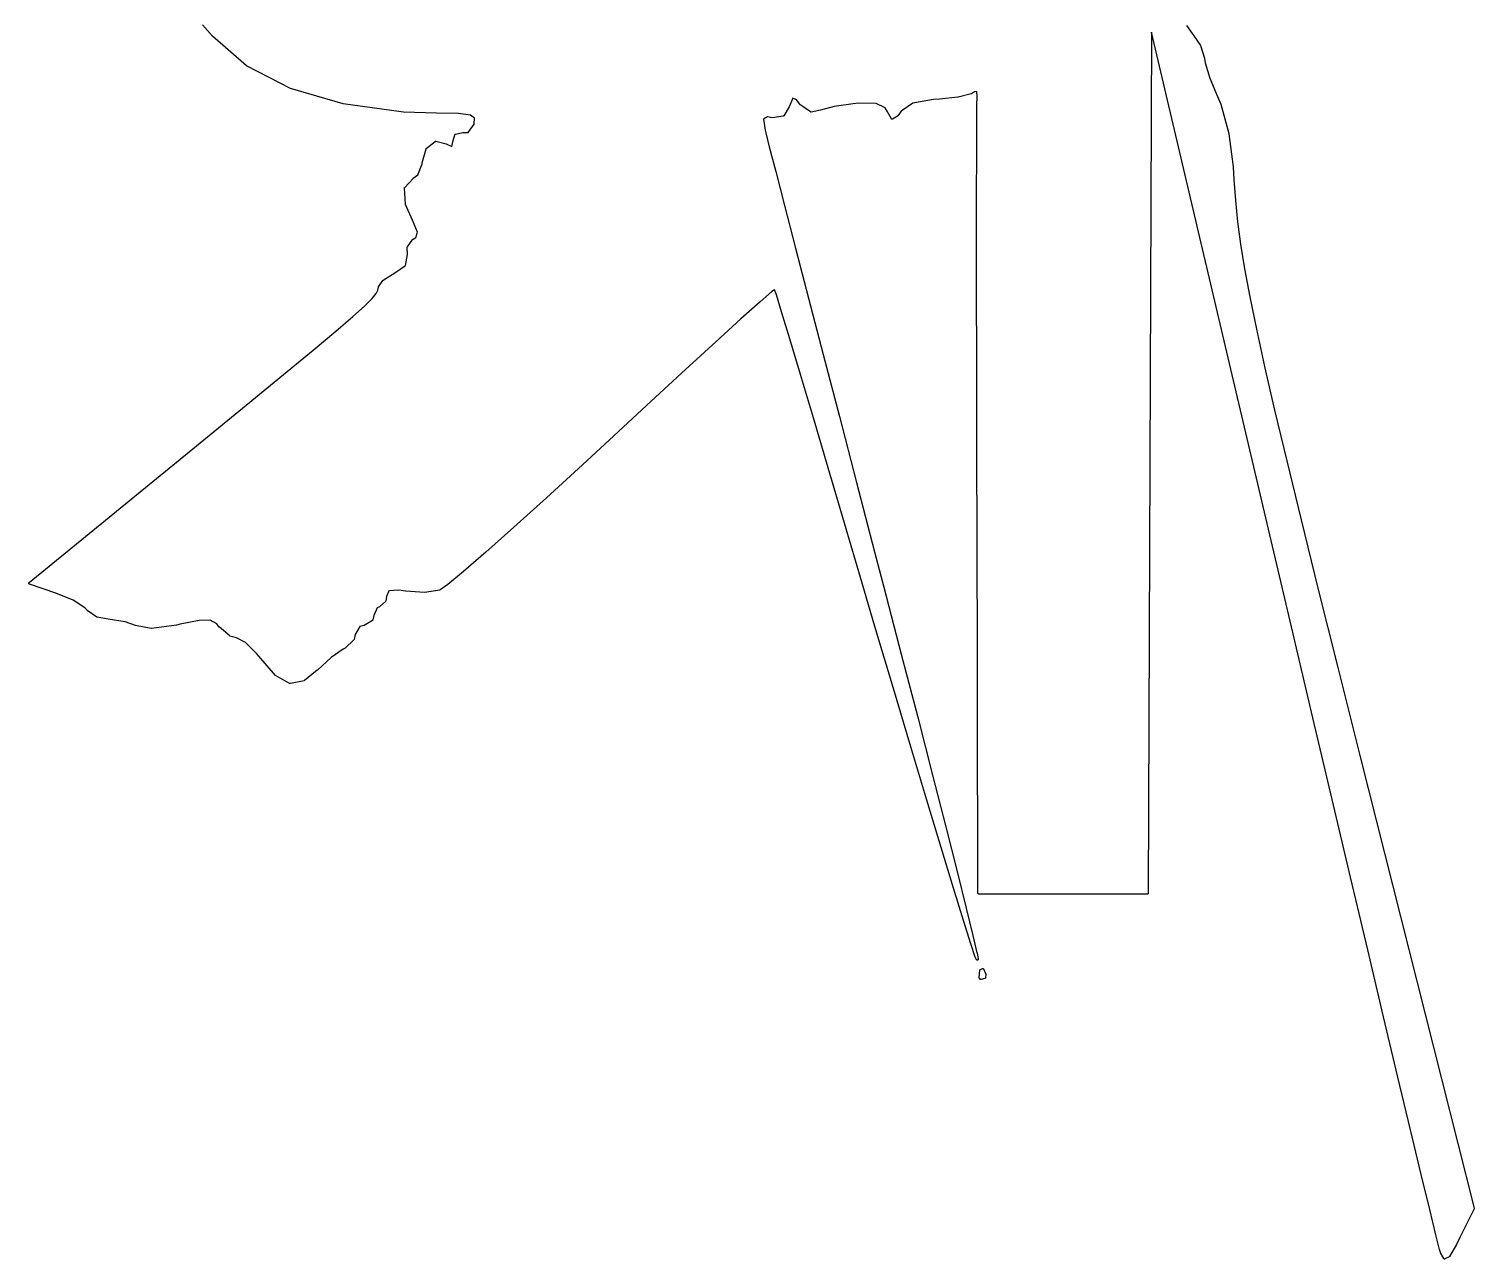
# Model space of a CAD drawing. Extents: x 42 to 258, y -102 to -28.
# Drawn here: x 132.31 to 140.71, y -90.01 to -82.86 of the extents above; entities that cross this region are included whole.
import ezdxf

# ---------------------------------------------------------------- set-up
doc = ezdxf.new("R2010")
doc.units = 0
doc.header["$MEASUREMENT"] = 0
doc.layers.add('BLACK', color=7, linetype='CONTINUOUS')

msp = doc.modelspace()

# ---------------------------------------------------------------- linework, layer by layer
at = {"layer": 'Black'}
for p, q in [((133.378, -82.9048), (133.32, -82.8379)), ((139.038, -82.8428), (139.08, -82.9024)), ((133.378, -82.9051), (133.378, -82.9048)), ((133.378, -82.9053), (133.378, -82.9051)), ((133.576, -83.076), (133.378, -82.9053)), ((138.834, -82.8816), (138.816, -87.884)), ((139.655, -86.3697), (138.834, -82.8816)), ((139.08, -82.9024), (139.08, -82.9024)), ((139.08, -82.9024), (139.08, -82.9025)), ((139.08, -82.9025), (139.119, -82.9579)), ((139.119, -82.9579), (139.119, -82.9586)), ((139.119, -82.9586), (139.119, -82.9593)), ((139.119, -82.9593), (139.142, -83.0325)), ((139.142, -83.0325), (139.142, -83.0329)), ((139.142, -83.0329), (139.143, -83.0333)), ((139.143, -83.0333), (139.146, -83.06)), ((133.576, -83.0763), (133.576, -83.076)), ((133.577, -83.0767), (133.576, -83.0763)), ((133.831, -83.208), (133.577, -83.0767)), ((139.146, -83.06), (139.173, -83.1477)), ((133.831, -83.2081), (133.831, -83.208)), ((133.831, -83.2083), (133.831, -83.2081)), ((134.137, -83.2983), (133.831, -83.2083)), ((139.173, -83.1477), (139.218, -83.2552)), ((136.75, -83.2654), (136.729, -83.3148)), ((136.771, -83.2745), (136.75, -83.2654)), ((136.791, -83.3003), (136.771, -83.2745)), ((137.102, -83.2967), (136.991, -83.3127)), ((137.13, -83.2944), (137.102, -83.2967)), ((137.235, -83.2959), (137.13, -83.2944)), ((137.287, -83.3211), (137.235, -83.2959)), ((137.448, -83.293), (137.381, -83.3402)), ((137.568, -83.2715), (137.448, -83.293)), ((137.602, -83.2699), (137.568, -83.2715)), ((137.71, -83.2595), (137.602, -83.2699)), ((137.602, -83.2699), (137.602, -83.2699)), ((137.602, -83.2699), (137.602, -83.2699)), ((137.711, -83.2594), (137.71, -83.2595)), ((137.787, -83.2393), (137.711, -83.2594)), ((137.711, -83.2594), (137.711, -83.2594)), ((137.788, -83.2389), (137.787, -83.2393)), ((137.789, -83.2386), (137.788, -83.2389)), ((137.806, -83.2271), (137.789, -83.2386)), ((137.819, -83.2258), (137.806, -83.2271)), ((137.821, -83.2577), (137.819, -83.2258)), ((137.82, -83.3058), (137.821, -83.2577)), ((139.218, -83.2552), (139.218, -83.2552)), ((139.218, -83.2552), (139.237, -83.2992)), ((134.138, -83.2984), (134.137, -83.2983)), ((134.137, -83.2983), (134.137, -83.2983)), ((134.489, -83.3453), (134.138, -83.2984)), ((134.68, -83.352), (134.489, -83.3453)), ((134.489, -83.3453), (134.489, -83.3453)), ((134.489, -83.3453), (134.489, -83.3453)), ((134.808, -83.3546), (134.68, -83.352)), ((134.68, -83.352), (134.68, -83.352)), ((134.68, -83.352), (134.68, -83.352)), ((134.877, -83.3634), (134.808, -83.3546)), ((134.901, -83.3812), (134.877, -83.3634)), ((134.899, -83.414), (134.901, -83.3812)), ((136.603, -83.3729), (136.581, -83.3865)), ((136.63, -83.3781), (136.603, -83.3729)), ((136.631, -83.3781), (136.63, -83.3781)), ((136.63, -83.3781), (136.63, -83.3781)), ((136.695, -83.3688), (136.631, -83.3781)), ((136.696, -83.3687), (136.695, -83.3688)), ((136.697, -83.3684), (136.696, -83.3686)), ((136.696, -83.3686), (136.696, -83.3687)), ((136.698, -83.3677), (136.697, -83.368)), ((136.697, -83.368), (136.697, -83.3683)), ((136.697, -83.3683), (136.697, -83.3684)), ((136.699, -83.3668), (136.698, -83.3672)), ((136.698, -83.3672), (136.698, -83.3674)), ((136.698, -83.3674), (136.698, -83.3677)), ((136.729, -83.3153), (136.699, -83.3664)), ((136.699, -83.3664), (136.699, -83.3668)), ((136.729, -83.3148), (136.729, -83.315)), ((136.729, -83.315), (136.729, -83.3153)), ((136.792, -83.3008), (136.791, -83.3003)), ((136.792, -83.3013), (136.792, -83.3008)), ((136.853, -83.3444), (136.792, -83.3013)), ((136.854, -83.3445), (136.853, -83.3444)), ((136.854, -83.3447), (136.854, -83.3445)), ((136.854, -83.3448), (136.854, -83.3447)), ((136.855, -83.3451), (136.854, -83.3448)), ((136.855, -83.3452), (136.855, -83.3451)), ((136.855, -83.3451), (136.855, -83.3451)), ((136.856, -83.3452), (136.855, -83.3452)), ((136.857, -83.3453), (136.856, -83.3452)), ((136.911, -83.3346), (136.857, -83.3452)), ((136.857, -83.3452), (136.857, -83.3452)), ((136.857, -83.3452), (136.857, -83.3453)), ((136.991, -83.3127), (136.911, -83.3346)), ((136.911, -83.3346), (136.911, -83.3346)), ((136.911, -83.3346), (136.911, -83.3346)), ((137.3, -83.3436), (137.287, -83.3211)), ((137.323, -83.3844), (137.3, -83.3436)), ((137.359, -83.3685), (137.33, -83.3863)), ((137.36, -83.3674), (137.359, -83.3679)), ((137.359, -83.3679), (137.359, -83.3685)), ((137.359, -83.3685), (137.359, -83.3685)), ((137.359, -83.3685), (137.359, -83.3685)), ((137.381, -83.3402), (137.36, -83.3673)), ((137.36, -83.3673), (137.36, -83.3673)), ((137.36, -83.3673), (137.36, -83.3674)), ((137.819, -83.4203), (137.82, -83.3058)), ((137.82, -83.3058), (137.82, -83.3058)), ((137.82, -83.3058), (137.82, -83.3058)), ((139.237, -83.2992), (139.237, -83.2995)), ((139.237, -83.2995), (139.237, -83.2998)), ((139.237, -83.2998), (139.284, -83.4707)), ((134.79, -83.4732), (134.833, -83.464)), ((134.833, -83.464), (134.834, -83.464)), ((134.834, -83.4639), (134.865, -83.4636)), ((134.834, -83.464), (134.834, -83.4639)), ((134.865, -83.4636), (134.899, -83.4162)), ((134.899, -83.4162), (134.899, -83.414)), ((136.581, -83.3865), (136.589, -83.4506)), ((136.589, -83.4506), (136.593, -83.4658)), ((136.593, -83.4658), (136.593, -83.4658)), ((136.593, -83.4658), (136.614, -83.5475)), ((137.323, -83.3849), (137.323, -83.3844)), ((137.323, -83.3854), (137.323, -83.3849)), ((137.324, -83.3856), (137.323, -83.3854)), ((137.324, -83.3858), (137.324, -83.3856)), ((137.324, -83.3861), (137.324, -83.3858)), ((137.325, -83.3864), (137.324, -83.3861)), ((137.325, -83.3865), (137.325, -83.3864)), ((137.325, -83.3867), (137.325, -83.3865)), ((137.326, -83.3868), (137.325, -83.3867)), ((137.326, -83.387), (137.326, -83.3868)), ((137.327, -83.387), (137.326, -83.387)), ((137.328, -83.3869), (137.327, -83.387)), ((137.327, -83.387), (137.327, -83.387)), ((137.329, -83.3868), (137.328, -83.3868)), ((137.328, -83.3868), (137.328, -83.3869)), ((137.328, -83.3869), (137.328, -83.3869)), ((137.33, -83.3863), (137.329, -83.3865)), ((137.329, -83.3865), (137.329, -83.3868)), ((137.819, -83.5945), (137.819, -83.4203)), ((137.819, -83.4203), (137.819, -83.4203)), ((137.819, -83.4203), (137.819, -83.4203)), ((134.621, -83.5571), (134.672, -83.516)), ((134.672, -83.516), (134.673, -83.5158)), ((134.673, -83.5153), (134.674, -83.5152)), ((134.673, -83.5154), (134.673, -83.5153)), ((134.673, -83.5158), (134.673, -83.5154)), ((134.674, -83.5151), (134.675, -83.5149)), ((134.674, -83.5152), (134.674, -83.5151)), ((134.675, -83.5149), (134.675, -83.515)), ((134.675, -83.515), (134.675, -83.5149)), ((134.675, -83.5149), (134.676, -83.515)), ((134.676, -83.515), (134.676, -83.5151)), ((134.676, -83.5151), (134.736, -83.5302)), ((134.736, -83.5302), (134.737, -83.5304)), ((134.737, -83.5304), (134.737, -83.5306)), ((134.737, -83.5306), (134.769, -83.5462)), ((134.769, -83.5462), (134.778, -83.5109)), ((134.778, -83.5109), (134.786, -83.477)), ((134.786, -83.4766), (134.787, -83.476)), ((134.786, -83.4768), (134.786, -83.4766)), ((134.786, -83.477), (134.786, -83.4768)), ((134.787, -83.475), (134.788, -83.4746)), ((134.787, -83.4752), (134.787, -83.475)), ((134.787, -83.4754), (134.787, -83.4752)), ((134.787, -83.476), (134.787, -83.4754)), ((134.788, -83.4739), (134.789, -83.4736)), ((134.788, -83.474), (134.788, -83.4739)), ((134.788, -83.4741), (134.788, -83.474)), ((134.788, -83.4746), (134.788, -83.4741)), ((134.789, -83.4736), (134.79, -83.4733)), ((134.79, -83.4733), (134.79, -83.4732)), ((134.79, -83.4733), (134.79, -83.4733)), ((136.614, -83.5475), (136.651, -83.6906)), ((139.284, -83.4707), (139.284, -83.471)), ((139.284, -83.471), (139.284, -83.4713)), ((139.284, -83.4713), (139.309, -83.6643)), ((134.597, -83.641), (134.62, -83.5596)), ((134.62, -83.558), (134.621, -83.5576)), ((134.62, -83.5582), (134.62, -83.558)), ((134.62, -83.5584), (134.62, -83.5582)), ((134.62, -83.559), (134.62, -83.5584)), ((134.62, -83.5596), (134.62, -83.559)), ((134.621, -83.5576), (134.621, -83.5571)), ((137.818, -83.8221), (137.819, -83.5945)), ((137.819, -83.5945), (137.819, -83.5945)), ((137.819, -83.5945), (137.819, -83.5945)), ((134.544, -83.7303), (134.572, -83.7104)), ((134.572, -83.7104), (134.597, -83.646)), ((134.597, -83.6416), (134.597, -83.641)), ((134.597, -83.6423), (134.597, -83.6416)), ((134.597, -83.646), (134.597, -83.6423)), ((136.651, -83.6906), (136.702, -83.8889)), ((139.309, -83.6643), (139.309, -83.6645)), ((139.309, -83.6645), (139.309, -83.6646)), ((139.309, -83.6646), (139.313, -83.7368)), ((134.495, -83.7833), (134.496, -83.7831)), ((134.495, -83.7838), (134.495, -83.7833)), ((134.495, -83.7843), (134.495, -83.7838)), ((134.495, -83.7846), (134.495, -83.7843)), ((134.495, -83.7849), (134.495, -83.7846)), ((134.495, -83.7855), (134.495, -83.7849)), ((134.495, -83.786), (134.495, -83.7855)), ((134.495, -83.7863), (134.495, -83.786)), ((134.495, -83.7866), (134.495, -83.7863)), ((134.501, -83.8813), (134.495, -83.7866)), ((134.496, -83.7829), (134.544, -83.7309)), ((134.496, -83.7831), (134.496, -83.7829)), ((134.544, -83.7306), (134.544, -83.7303)), ((134.544, -83.7309), (134.544, -83.7306)), ((139.313, -83.7368), (139.322, -83.8588)), ((134.501, -83.882), (134.501, -83.8813)), ((134.501, -83.8828), (134.501, -83.882)), ((134.54, -83.9736), (134.501, -83.8828)), ((137.818, -84.0967), (137.818, -83.8221)), ((137.818, -83.8221), (137.818, -83.8221)), ((137.818, -83.8221), (137.818, -83.8221)), ((139.322, -83.8588), (139.335, -83.9824)), ((136.702, -83.8889), (136.767, -84.1364)), ((134.569, -84.0439), (134.54, -83.9736)), ((134.54, -83.9736), (134.54, -83.9736)), ((134.54, -83.9736), (134.54, -83.9736)), ((134.56, -84.0747), (134.569, -84.0439)), ((139.335, -83.9824), (139.352, -84.1132)), ((134.51, -84.13), (134.511, -84.1293)), ((134.51, -84.1307), (134.51, -84.13)), ((134.51, -84.1308), (134.51, -84.1307)), ((134.51, -84.1309), (134.51, -84.1308)), ((134.51, -84.1316), (134.51, -84.1309)), ((134.51, -84.1324), (134.51, -84.1316)), ((134.511, -84.1734), (134.51, -84.1324)), ((134.511, -84.1293), (134.543, -84.0845)), ((134.543, -84.084), (134.544, -84.0837)), ((134.543, -84.0843), (134.543, -84.084)), ((134.543, -84.0845), (134.543, -84.0843)), ((134.544, -84.0829), (134.56, -84.0747)), ((134.544, -84.0831), (134.544, -84.0829)), ((134.544, -84.0833), (134.544, -84.0831)), ((134.544, -84.0837), (134.544, -84.0833)), ((136.767, -84.1364), (136.767, -84.1364)), ((136.767, -84.1364), (136.842, -84.4271)), ((137.818, -84.4119), (137.818, -84.0967)), ((137.818, -84.0967), (137.818, -84.0967)), ((137.818, -84.0967), (137.818, -84.0967)), ((139.352, -84.1132), (139.375, -84.2571)), ((134.501, -84.2362), (134.511, -84.1734)), ((134.371, -84.3224), (134.438, -84.2798)), ((134.438, -84.2798), (134.501, -84.2362)), ((139.375, -84.2571), (139.405, -84.4198)), ((134.33, -84.3995), (134.34, -84.3793)), ((134.34, -84.3793), (134.343, -84.3628)), ((134.343, -84.3611), (134.344, -84.3609)), ((134.343, -84.3617), (134.343, -84.3611)), ((134.343, -84.3623), (134.343, -84.3617)), ((134.343, -84.3625), (134.343, -84.3623)), ((134.343, -84.3628), (134.343, -84.3625)), ((134.344, -84.3607), (134.369, -84.3238)), ((134.344, -84.3609), (134.344, -84.3607)), ((134.369, -84.3236), (134.37, -84.3231)), ((134.369, -84.3237), (134.369, -84.3236)), ((134.369, -84.3238), (134.369, -84.3237)), ((134.37, -84.3225), (134.371, -84.3224)), ((134.37, -84.3226), (134.37, -84.3225)), ((134.37, -84.3231), (134.37, -84.3226)), ((136.629, -84.3888), (136.56, -84.4484)), ((136.645, -84.3773), (136.629, -84.3888)), ((136.655, -84.407), (136.645, -84.3773)), ((134.194, -84.5336), (134.262, -84.4724)), ((134.262, -84.4724), (134.306, -84.4291)), ((134.306, -84.4291), (134.33, -84.3995)), ((136.56, -84.4484), (136.449, -84.5473)), ((136.685, -84.5065), (136.655, -84.407)), ((136.842, -84.4271), (136.842, -84.4271)), ((136.842, -84.4271), (136.927, -84.7548)), ((137.819, -84.7613), (137.818, -84.4119)), ((137.818, -84.4119), (137.818, -84.4119)), ((137.818, -84.4119), (137.818, -84.4119)), ((139.405, -84.4198), (139.444, -84.6069)), ((134.096, -84.6174), (134.194, -84.5336)), ((136.449, -84.5473), (136.303, -84.68)), ((136.733, -84.6632), (136.685, -84.5065)), ((133.964, -84.728), (134.096, -84.6174)), ((139.444, -84.6069), (139.491, -84.8243)), ((136.303, -84.68), (136.127, -84.8409)), ((136.303, -84.68), (136.303, -84.68)), ((136.795, -84.8706), (136.733, -84.6632)), ((136.733, -84.6632), (136.733, -84.6632)), ((133.792, -84.8702), (133.964, -84.728)), ((136.927, -84.7548), (136.927, -84.7548)), ((136.927, -84.7548), (137.021, -85.1136)), ((137.819, -85.1385), (137.819, -84.7613)), ((137.819, -84.7613), (137.819, -84.7613)), ((137.819, -84.7613), (137.819, -84.7613)), ((133.575, -85.0485), (133.792, -84.8702)), ((136.127, -84.8409), (135.928, -85.0247)), ((136.87, -85.1225), (136.795, -84.8706)), ((136.795, -84.8706), (136.795, -84.8706)), ((139.491, -84.8243), (139.55, -85.0777)), ((133.307, -85.2674), (133.575, -85.0485)), ((135.928, -85.0247), (135.711, -85.2256)), ((135.928, -85.0247), (135.928, -85.0247)), ((136.956, -85.4126), (136.87, -85.1225)), ((137.021, -85.1136), (137.021, -85.1136)), ((137.021, -85.1136), (137.121, -85.4973)), ((137.82, -85.5371), (137.819, -85.1385)), ((137.819, -85.1385), (137.819, -85.1385)), ((139.55, -85.0777), (139.62, -85.3727)), ((135.711, -85.2256), (135.528, -85.3953)), ((135.711, -85.2256), (135.711, -85.2256)), ((135.711, -85.2256), (135.711, -85.2256)), ((132.313, -86.0795), (133.265, -85.3016)), ((133.265, -85.3016), (133.307, -85.2674)), ((133.307, -85.2674), (133.307, -85.2674)), ((135.528, -85.3953), (135.319, -85.5865)), ((135.528, -85.3953), (135.528, -85.3953)), ((135.528, -85.3953), (135.528, -85.3953)), ((139.62, -85.3727), (139.704, -85.7151)), ((137.051, -85.7346), (136.956, -85.4126)), ((136.956, -85.4126), (136.956, -85.4126)), ((137.121, -85.4973), (137.121, -85.4973)), ((137.121, -85.4973), (137.226, -85.8999)), ((137.821, -85.6071), (137.82, -85.5371)), ((137.82, -85.5371), (137.82, -85.5371)), ((135.319, -85.5865), (135.13, -85.7575)), ((135.319, -85.5865), (135.319, -85.5865)), ((135.319, -85.5865), (135.319, -85.5865)), ((137.826, -87.884), (137.821, -85.6071)), ((137.821, -85.6071), (137.821, -85.6071)), ((139.704, -85.7151), (139.704, -85.7151)), ((139.704, -85.7151), (139.802, -86.1106)), ((135.13, -85.7575), (134.967, -85.9024)), ((135.13, -85.7575), (135.13, -85.7575)), ((135.13, -85.7575), (135.13, -85.7575)), ((137.154, -86.0823), (137.051, -85.7346)), ((137.226, -85.8999), (137.226, -85.8999)), ((137.226, -85.8999), (137.28, -86.1054)), ((134.967, -85.9024), (134.837, -86.0152)), ((134.967, -85.9024), (134.967, -85.9024)), ((134.967, -85.9024), (134.967, -85.9024)), ((134.837, -86.0153), (134.746, -86.0902)), ((134.837, -86.0152), (134.837, -86.0153)), ((134.837, -86.0153), (134.837, -86.0153)), ((132.312, -86.0808), (132.313, -86.0802)), ((132.312, -86.0809), (132.312, -86.0808)), ((132.312, -86.081), (132.312, -86.0809)), ((132.312, -86.0817), (132.312, -86.081)), ((132.312, -86.0825), (132.312, -86.0817)), ((132.312, -86.0826), (132.312, -86.0825)), ((132.312, -86.0834), (132.312, -86.0826)), ((132.312, -86.0826), (132.312, -86.0826)), ((132.312, -86.0842), (132.312, -86.0834)), ((132.312, -86.0843), (132.312, -86.0842)), ((132.312, -86.0844), (132.312, -86.0843)), ((132.312, -86.0851), (132.312, -86.0844)), ((132.312, -86.0858), (132.312, -86.0851)), ((132.312, -86.0859), (132.312, -86.0858)), ((132.312, -86.086), (132.312, -86.0859)), ((132.313, -86.0866), (132.312, -86.086)), ((132.313, -86.0796), (132.313, -86.0795)), ((132.313, -86.0802), (132.313, -86.0796)), ((132.313, -86.0796), (132.313, -86.0796)), ((132.313, -86.0872), (132.313, -86.0866)), ((132.313, -86.0873), (132.313, -86.0872)), ((132.313, -86.0872), (132.313, -86.0872)), ((132.314, -86.0877), (132.313, -86.0873)), ((132.315, -86.0881), (132.314, -86.0877)), ((132.469, -86.1397), (132.315, -86.0881)), ((132.315, -86.0881), (132.315, -86.0881)), ((132.315, -86.0881), (132.315, -86.0881)), ((132.569, -86.1818), (132.469, -86.1397)), ((134.404, -86.1271), (134.389, -86.1602)), ((134.461, -86.1233), (134.404, -86.1271)), ((134.501, -86.1297), (134.461, -86.1233)), ((134.502, -86.1297), (134.501, -86.1297)), ((134.502, -86.1298), (134.502, -86.1297)), ((134.61, -86.1366), (134.502, -86.1298)), ((134.611, -86.1366), (134.61, -86.1365)), ((134.61, -86.1365), (134.61, -86.1366)), ((134.7, -86.1223), (134.611, -86.1366)), ((134.701, -86.1219), (134.7, -86.1222)), ((134.7, -86.1222), (134.7, -86.1222)), ((134.7, -86.1222), (134.7, -86.1223)), ((134.702, -86.1214), (134.701, -86.1215)), ((134.701, -86.1215), (134.701, -86.1217)), ((134.701, -86.1217), (134.701, -86.1219)), ((134.746, -86.0904), (134.702, -86.1214)), ((134.746, -86.0902), (134.746, -86.0903)), ((134.746, -86.0903), (134.746, -86.0904)), ((137.228, -86.3334), (137.154, -86.0823)), ((137.154, -86.0823), (137.154, -86.0823)), ((137.28, -86.1054), (137.28, -86.1054)), ((137.28, -86.1054), (137.28, -86.1054)), ((137.28, -86.1054), (137.381, -86.4953)), ((139.802, -86.1106), (139.915, -86.5649)), ((132.637, -86.2262), (132.569, -86.1818)), ((132.65, -86.2403), (132.637, -86.2262)), ((134.335, -86.2249), (134.316, -86.2708)), ((134.35, -86.2195), (134.335, -86.2249)), ((134.351, -86.2187), (134.35, -86.2191)), ((134.35, -86.2191), (134.35, -86.2195)), ((134.35, -86.2195), (134.35, -86.2195)), ((134.35, -86.2195), (134.35, -86.2195)), ((134.383, -86.189), (134.351, -86.2185)), ((134.351, -86.2185), (134.351, -86.2186)), ((134.351, -86.2186), (134.351, -86.2187)), ((134.384, -86.1884), (134.383, -86.189)), ((134.385, -86.1862), (134.384, -86.1869)), ((134.384, -86.1869), (134.384, -86.1876)), ((134.384, -86.1876), (134.384, -86.1877)), ((134.384, -86.1877), (134.384, -86.1878)), ((134.384, -86.1878), (134.384, -86.1884)), ((134.389, -86.1602), (134.385, -86.1862)), ((132.65, -86.2407), (132.65, -86.2403)), ((132.65, -86.2411), (132.65, -86.2407)), ((132.706, -86.2799), (132.65, -86.2411)), ((132.706, -86.28), (132.706, -86.2799)), ((132.706, -86.2801), (132.706, -86.28)), ((132.707, -86.2803), (132.706, -86.2801)), ((132.707, -86.2806), (132.707, -86.2803)), ((132.708, -86.2806), (132.707, -86.2806)), ((132.708, -86.2807), (132.708, -86.2806)), ((132.773, -86.2923), (132.708, -86.2807)), ((132.773, -86.2924), (132.773, -86.2923)), ((132.773, -86.2923), (132.773, -86.2923)), ((132.872, -86.3068), (132.773, -86.2924)), ((132.931, -86.3283), (132.872, -86.3068)), ((133.302, -86.2986), (133.19, -86.3213)), ((133.365, -86.2977), (133.302, -86.2986)), ((133.403, -86.3193), (133.365, -86.2977)), ((133.418, -86.3378), (133.403, -86.3193)), ((134.308, -86.2989), (134.26, -86.328)), ((134.309, -86.2982), (134.308, -86.2987)), ((134.308, -86.2987), (134.308, -86.2988)), ((134.308, -86.2988), (134.308, -86.2989)), ((134.31, -86.2969), (134.309, -86.2975)), ((134.309, -86.2975), (134.309, -86.2976)), ((134.309, -86.2976), (134.309, -86.2978)), ((134.309, -86.2978), (134.309, -86.2982)), ((134.316, -86.2708), (134.31, -86.2959)), ((134.31, -86.2959), (134.31, -86.2961)), ((134.31, -86.2961), (134.31, -86.2963)), ((134.31, -86.2963), (134.31, -86.2969)), ((132.931, -86.3284), (132.931, -86.3283)), ((132.932, -86.3286), (132.931, -86.3284)), ((133.022, -86.3454), (132.932, -86.3286)), ((133.023, -86.3454), (133.022, -86.3454)), ((133.024, -86.3455), (133.023, -86.3454)), ((133.169, -86.3259), (133.024, -86.3455)), ((133.19, -86.3213), (133.169, -86.3258)), ((133.169, -86.3258), (133.169, -86.3258)), ((133.169, -86.3258), (133.169, -86.3259)), ((133.418, -86.3381), (133.418, -86.3378)), ((133.419, -86.3385), (133.418, -86.3381)), ((133.479, -86.3892), (133.419, -86.3385)), ((133.479, -86.3893), (133.479, -86.3892)), ((133.479, -86.3894), (133.479, -86.3893)), ((133.479, -86.3898), (133.479, -86.3894)), ((133.48, -86.3901), (133.479, -86.3898)), ((133.48, -86.3902), (133.48, -86.3901)), ((133.48, -86.3901), (133.48, -86.3901)), ((133.518, -86.401), (133.48, -86.3902)), ((133.571, -86.4274), (133.518, -86.401)), ((134.207, -86.3812), (134.201, -86.4095)), ((134.235, -86.3348), (134.207, -86.3812)), ((134.258, -86.3286), (134.235, -86.3348)), ((134.259, -86.3283), (134.258, -86.3286)), ((134.26, -86.328), (134.259, -86.3283)), ((137.335, -86.6942), (137.228, -86.3334)), ((137.228, -86.3334), (137.228, -86.3334)), ((137.228, -86.3334), (137.228, -86.3334)), ((139.772, -86.8643), (139.655, -86.3697)), ((139.655, -86.3697), (139.655, -86.3697)), ((133.637, -86.4931), (133.571, -86.4274)), ((134.137, -86.4667), (134.068, -86.5151)), ((134.149, -86.4609), (134.137, -86.4667)), ((134.15, -86.46), (134.149, -86.4604)), ((134.149, -86.4604), (134.149, -86.4609)), ((134.199, -86.412), (134.15, -86.46)), ((134.2, -86.4115), (134.199, -86.412)), ((134.201, -86.41), (134.2, -86.4105)), ((134.2, -86.4105), (134.2, -86.4108)), ((134.2, -86.4108), (134.2, -86.4111)), ((134.2, -86.4111), (134.2, -86.4115)), ((134.201, -86.4095), (134.201, -86.41)), ((133.648, -86.507), (133.637, -86.4931)), ((133.648, -86.5071), (133.648, -86.507)), ((133.648, -86.5073), (133.648, -86.5071)), ((133.744, -86.618), (133.648, -86.5073)), ((134.068, -86.5151), (133.988, -86.5878)), ((137.381, -86.4953), (137.381, -86.4953)), ((137.381, -86.4953), (137.381, -86.4953)), ((137.381, -86.4953), (137.476, -86.8612)), ((139.915, -86.5649), (139.915, -86.565)), ((139.915, -86.565), (140.046, -87.0838)), ((133.744, -86.6185), (133.744, -86.618)), ((133.745, -86.6191), (133.744, -86.6185)), ((133.827, -86.6649), (133.745, -86.6191)), ((133.911, -86.649), (133.831, -86.6654)), ((133.912, -86.6486), (133.911, -86.6489)), ((133.911, -86.6489), (133.911, -86.6489)), ((133.911, -86.6489), (133.911, -86.649)), ((133.913, -86.648), (133.912, -86.6482)), ((133.912, -86.6482), (133.912, -86.6484)), ((133.912, -86.6484), (133.912, -86.6486)), ((133.987, -86.588), (133.913, -86.648)), ((133.988, -86.5878), (133.987, -86.5879)), ((133.987, -86.5879), (133.987, -86.588)), ((133.828, -86.6652), (133.827, -86.6649)), ((133.827, -86.6649), (133.827, -86.6649)), ((133.827, -86.6649), (133.827, -86.6649)), ((133.829, -86.6655), (133.828, -86.6652)), ((133.83, -86.6655), (133.829, -86.6655)), ((133.829, -86.6655), (133.829, -86.6655)), ((133.829, -86.6655), (133.829, -86.6655)), ((133.831, -86.6654), (133.83, -86.6654)), ((133.83, -86.6654), (133.83, -86.6655)), ((133.831, -86.6654), (133.831, -86.6654)), ((137.436, -87.0328), (137.335, -86.6942)), ((137.335, -86.6942), (137.335, -86.6942)), ((137.335, -86.6942), (137.335, -86.6942)), ((137.476, -86.8612), (137.476, -86.8612)), ((137.476, -86.8612), (137.476, -86.8612)), ((137.476, -86.8612), (137.562, -87.1974)), ((139.884, -87.3397), (139.772, -86.8643)), ((139.772, -86.8643), (139.772, -86.8643)), ((137.529, -87.3431), (137.436, -87.0328)), ((137.436, -87.0328), (137.436, -87.0328)), ((137.436, -87.0328), (137.436, -87.0328)), ((140.046, -87.0838), (140.709, -89.7139)), ((137.562, -87.1974), (137.562, -87.1974)), ((137.562, -87.1974), (137.562, -87.1974)), ((137.562, -87.1974), (137.639, -87.4981)), ((137.612, -87.619), (137.529, -87.3431)), ((137.529, -87.3431), (137.529, -87.3431)), ((137.529, -87.3431), (137.529, -87.3431)), ((139.991, -87.7911), (139.884, -87.3397)), ((139.884, -87.3397), (139.884, -87.3397)), ((137.639, -87.4981), (137.639, -87.4981)), ((137.639, -87.4981), (137.639, -87.4981)), ((137.639, -87.4981), (137.705, -87.7575)), ((137.684, -87.8543), (137.612, -87.619)), ((137.612, -87.619), (137.612, -87.619)), ((137.612, -87.619), (137.612, -87.619)), ((137.705, -87.7575), (137.705, -87.7575)), ((137.705, -87.7575), (137.705, -87.7576)), ((137.705, -87.7576), (137.758, -87.9699)), ((140.091, -88.2136), (139.991, -87.7911)), ((139.991, -87.7911), (139.991, -87.7911)), ((137.742, -88.0427), (137.684, -87.8543)), ((137.684, -87.8543), (137.684, -87.8543)), ((137.684, -87.8543), (137.684, -87.8543)), ((137.826, -87.8844), (137.826, -87.884)), ((137.826, -87.8849), (137.826, -87.8844)), ((137.827, -87.8853), (137.826, -87.8849)), ((137.827, -87.8857), (137.827, -87.8853)), ((137.827, -87.8861), (137.827, -87.8857)), ((137.827, -87.8865), (137.827, -87.8861)), ((137.827, -87.8868), (137.827, -87.8865)), ((137.827, -87.8872), (137.827, -87.8868)), ((137.828, -87.8875), (137.827, -87.8872)), ((137.828, -87.8878), (137.828, -87.8875)), ((137.828, -87.8881), (137.828, -87.8878)), ((137.829, -87.8883), (137.828, -87.8881)), ((137.829, -87.8885), (137.829, -87.8883)), ((137.83, -87.8887), (137.829, -87.8885)), ((137.83, -87.8888), (137.83, -87.8887)), ((137.83, -87.8889), (137.83, -87.8888)), ((137.831, -87.8889), (137.83, -87.8889)), ((137.831, -87.889), (137.831, -87.8889)), ((138.811, -87.889), (137.831, -87.889)), ((138.812, -87.8888), (138.811, -87.8889)), ((138.811, -87.8889), (138.811, -87.8889)), ((138.811, -87.8889), (138.811, -87.889)), ((138.813, -87.8885), (138.812, -87.8887)), ((138.812, -87.8887), (138.812, -87.8888)), ((138.814, -87.8878), (138.813, -87.8881)), ((138.813, -87.8881), (138.813, -87.8883)), ((138.813, -87.8883), (138.813, -87.8885)), ((138.815, -87.8868), (138.814, -87.8872)), ((138.814, -87.8872), (138.814, -87.8875)), ((138.814, -87.8875), (138.814, -87.8878)), ((138.816, -87.884), (138.815, -87.8844)), ((138.815, -87.8844), (138.815, -87.8849)), ((138.815, -87.8849), (138.815, -87.8853)), ((138.815, -87.8853), (138.815, -87.8857)), ((138.815, -87.8857), (138.815, -87.8861)), ((138.815, -87.8861), (138.815, -87.8865)), ((138.815, -87.8865), (138.815, -87.8868)), ((137.758, -87.9699), (137.758, -87.9699)), ((137.758, -87.9699), (137.758, -87.9699)), ((137.758, -87.9699), (137.797, -88.1295)), ((137.742, -88.0428), (137.742, -88.0427)), ((137.785, -88.1783), (137.742, -88.0428)), ((137.742, -88.0428), (137.742, -88.0428)), ((137.797, -88.1295), (137.797, -88.1295)), ((137.797, -88.1295), (137.797, -88.1295)), ((137.797, -88.1295), (137.82, -88.2304)), ((137.811, -88.2547), (137.785, -88.1783)), ((137.785, -88.1783), (137.785, -88.1783)), ((137.785, -88.1783), (137.785, -88.1783)), ((137.82, -88.2304), (137.82, -88.2305)), ((137.82, -88.2305), (137.821, -88.2307)), ((137.821, -88.2307), (137.827, -88.2671)), ((140.183, -88.6023), (140.091, -88.2136)), ((140.091, -88.2136), (140.091, -88.2136)), ((137.811, -88.2549), (137.811, -88.2547)), ((137.811, -88.2551), (137.811, -88.2549)), ((137.818, -88.2701), (137.811, -88.2551)), ((137.818, -88.2703), (137.818, -88.2701)), ((137.818, -88.2706), (137.818, -88.2703)), ((137.818, -88.271), (137.818, -88.2706)), ((137.819, -88.2715), (137.818, -88.271)), ((137.819, -88.2717), (137.819, -88.2715)), ((137.819, -88.2719), (137.819, -88.2717)), ((137.82, -88.2722), (137.819, -88.2719)), ((137.82, -88.2725), (137.82, -88.2722)), ((137.82, -88.2726), (137.82, -88.2725)), ((137.821, -88.2727), (137.82, -88.2726)), ((137.821, -88.2728), (137.821, -88.2727)), ((137.822, -88.273), (137.821, -88.2728)), ((137.823, -88.2729), (137.822, -88.273)), ((137.822, -88.273), (137.822, -88.273)), ((137.822, -88.273), (137.822, -88.273)), ((137.824, -88.2728), (137.823, -88.2729)), ((137.823, -88.2729), (137.823, -88.2729)), ((137.825, -88.2722), (137.824, -88.2724)), ((137.824, -88.2724), (137.824, -88.2727)), ((137.824, -88.2727), (137.824, -88.2728)), ((137.826, -88.2714), (137.825, -88.2718)), ((137.825, -88.2718), (137.825, -88.272)), ((137.825, -88.272), (137.825, -88.2722)), ((137.827, -88.2705), (137.826, -88.2707)), ((137.826, -88.2707), (137.826, -88.271)), ((137.826, -88.271), (137.826, -88.2714)), ((137.827, -88.2671), (137.827, -88.2674)), ((137.827, -88.2674), (137.827, -88.2677)), ((137.827, -88.2677), (137.827, -88.2683)), ((137.827, -88.2683), (137.827, -88.2689)), ((137.827, -88.2689), (137.827, -88.2691)), ((137.827, -88.2691), (137.827, -88.2694)), ((137.827, -88.2694), (137.827, -88.2699)), ((137.827, -88.2699), (137.827, -88.2705)), ((137.834, -88.3741), (137.838, -88.331)), ((137.838, -88.331), (137.839, -88.3303)), ((137.839, -88.3288), (137.84, -88.3281)), ((137.839, -88.3294), (137.839, -88.3288)), ((137.839, -88.3295), (137.839, -88.3294)), ((137.839, -88.3296), (137.839, -88.3295)), ((137.839, -88.3303), (137.839, -88.3296)), ((137.84, -88.3275), (137.841, -88.3271)), ((137.84, -88.3279), (137.84, -88.3275)), ((137.84, -88.3281), (137.84, -88.3279)), ((137.84, -88.3281), (137.84, -88.3281)), ((137.841, -88.3271), (137.852, -88.3214)), ((137.852, -88.3214), (137.853, -88.3212)), ((137.853, -88.321), (137.854, -88.3209)), ((137.853, -88.3212), (137.853, -88.321)), ((137.853, -88.321), (137.853, -88.321)), ((137.854, -88.3209), (137.854, -88.3209)), ((137.854, -88.3209), (137.855, -88.3209)), ((137.855, -88.3209), (137.855, -88.321)), ((137.855, -88.321), (137.855, -88.321)), ((137.855, -88.321), (137.856, -88.3212)), ((137.856, -88.3212), (137.856, -88.3214)), ((137.856, -88.3214), (137.857, -88.3215)), ((137.857, -88.3215), (137.857, -88.3216)), ((137.857, -88.3216), (137.857, -88.322)), ((137.857, -88.322), (137.858, -88.3224)), ((137.858, -88.3224), (137.858, -88.3226)), ((137.858, -88.3226), (137.858, -88.3228)), ((137.858, -88.3228), (137.859, -88.3233)), ((137.859, -88.3233), (137.859, -88.3238)), ((137.859, -88.3238), (137.872, -88.3537)), ((137.834, -88.3743), (137.834, -88.3741)), ((137.834, -88.3745), (137.834, -88.3743)), ((137.834, -88.3752), (137.834, -88.3745)), ((137.834, -88.3758), (137.834, -88.3752)), ((137.834, -88.376), (137.834, -88.3758)), ((137.834, -88.3762), (137.834, -88.376)), ((137.835, -88.3768), (137.834, -88.3762)), ((137.835, -88.3774), (137.835, -88.3768)), ((137.835, -88.3776), (137.835, -88.3774)), ((137.835, -88.3777), (137.835, -88.3776)), ((137.84, -88.3831), (137.835, -88.3777)), ((137.84, -88.3832), (137.84, -88.3831)), ((137.84, -88.3833), (137.84, -88.3832)), ((137.84, -88.3837), (137.84, -88.3833)), ((137.841, -88.3842), (137.84, -88.3837)), ((137.841, -88.3843), (137.841, -88.3842)), ((137.841, -88.3844), (137.841, -88.3843)), ((137.842, -88.3846), (137.841, -88.3844)), ((137.842, -88.3848), (137.842, -88.3846)), ((137.843, -88.3848), (137.842, -88.3848)), ((137.844, -88.3848), (137.843, -88.3848)), ((137.843, -88.3848), (137.843, -88.3849)), ((137.843, -88.3849), (137.843, -88.3848)), ((137.845, -88.3848), (137.844, -88.3848)), ((137.844, -88.3848), (137.844, -88.3848)), ((137.866, -88.3798), (137.845, -88.3848)), ((137.867, -88.3796), (137.866, -88.3796)), ((137.866, -88.3796), (137.866, -88.3798)), ((137.868, -88.3791), (137.867, -88.3793)), ((137.867, -88.3793), (137.867, -88.3796)), ((137.869, -88.3783), (137.868, -88.3786)), ((137.868, -88.3786), (137.868, -88.3788)), ((137.868, -88.3788), (137.868, -88.3791)), ((137.87, -88.3768), (137.869, -88.3773)), ((137.869, -88.3773), (137.869, -88.3776)), ((137.869, -88.3776), (137.869, -88.3779)), ((137.869, -88.3779), (137.869, -88.3783)), ((137.873, -88.3564), (137.87, -88.3756)), ((137.87, -88.3756), (137.87, -88.376)), ((137.87, -88.376), (137.87, -88.3764)), ((137.87, -88.3764), (137.87, -88.3768)), ((137.872, -88.3537), (137.872, -88.3542)), ((137.872, -88.3542), (137.872, -88.3547)), ((137.872, -88.3547), (137.872, -88.355)), ((137.872, -88.355), (137.873, -88.3554)), ((137.873, -88.3554), (137.873, -88.3559)), ((137.873, -88.3559), (137.873, -88.3564)), ((140.266, -88.9525), (140.183, -88.6023)), ((140.183, -88.6023), (140.183, -88.6023)), ((140.339, -89.2591), (140.266, -88.9525)), ((140.266, -88.9525), (140.266, -88.9525)), ((140.401, -89.5174), (140.339, -89.2591)), ((140.339, -89.2591), (140.339, -89.2591)), ((140.451, -89.7224), (140.401, -89.5174)), ((140.401, -89.5174), (140.401, -89.5174)), ((140.401, -89.5174), (140.401, -89.5174)), ((140.451, -89.7225), (140.451, -89.7224)), ((140.487, -89.8695), (140.451, -89.7225)), ((140.451, -89.7225), (140.451, -89.7225)), ((140.709, -89.7173), (140.628, -89.8813)), ((140.709, -89.7139), (140.709, -89.7139)), ((140.709, -89.7139), (140.709, -89.7139)), ((140.709, -89.7139), (140.709, -89.715)), ((140.709, -89.715), (140.709, -89.7156)), ((140.709, -89.7156), (140.709, -89.7156)), ((140.709, -89.7156), (140.709, -89.7157)), ((140.709, -89.7157), (140.709, -89.7166)), ((140.709, -89.7166), (140.709, -89.7173)), ((140.709, -89.7173), (140.709, -89.7173)), ((140.709, -89.7173), (140.709, -89.7173)), ((140.508, -89.9536), (140.487, -89.8695)), ((140.487, -89.8695), (140.487, -89.8695)), ((140.487, -89.8695), (140.487, -89.8695)), ((140.606, -89.9257), (140.566, -89.9942)), ((140.628, -89.8813), (140.606, -89.9254)), ((140.606, -89.9254), (140.606, -89.9256)), ((140.606, -89.9256), (140.606, -89.9257)), ((140.628, -89.8813), (140.628, -89.8813)), ((140.628, -89.8813), (140.628, -89.8813)), ((140.508, -89.9537), (140.508, -89.9536)), ((140.508, -89.9536), (140.508, -89.9536)), ((140.513, -89.9718), (140.508, -89.9537)), ((140.513, -89.9723), (140.513, -89.9718)), ((140.513, -89.9729), (140.513, -89.9723)), ((140.533, -90.0072), (140.513, -89.9729)), ((140.533, -90.0075), (140.533, -90.0072)), ((140.533, -90.0078), (140.533, -90.0075)), ((140.533, -90.0081), (140.533, -90.0078)), ((140.534, -90.0085), (140.533, -90.0081)), ((140.534, -90.0087), (140.534, -90.0085)), ((140.534, -90.0089), (140.534, -90.0087)), ((140.535, -90.0091), (140.534, -90.0089)), ((140.535, -90.0094), (140.535, -90.0091)), ((140.536, -90.0095), (140.535, -90.0094)), ((140.536, -90.0096), (140.536, -90.0095)), ((140.537, -90.0096), (140.536, -90.0096)), ((140.537, -90.0097), (140.537, -90.0096)), ((140.538, -90.0097), (140.537, -90.0097)), ((140.537, -90.0097), (140.537, -90.0097)), ((140.539, -90.0094), (140.538, -90.0095)), ((140.538, -90.0095), (140.538, -90.0097)), ((140.564, -89.9961), (140.539, -90.0091)), ((140.539, -90.0091), (140.539, -90.0093)), ((140.539, -90.0093), (140.539, -90.0094)), ((140.565, -89.9958), (140.564, -89.9961)), ((140.566, -89.9951), (140.565, -89.9953)), ((140.565, -89.9953), (140.565, -89.9955)), ((140.565, -89.9955), (140.565, -89.9958)), ((140.566, -89.9942), (140.566, -89.9946)), ((140.566, -89.9946), (140.566, -89.9951))]:
    msp.add_line(p, q, dxfattribs=at)

doc.saveas('drawing.dxf')
